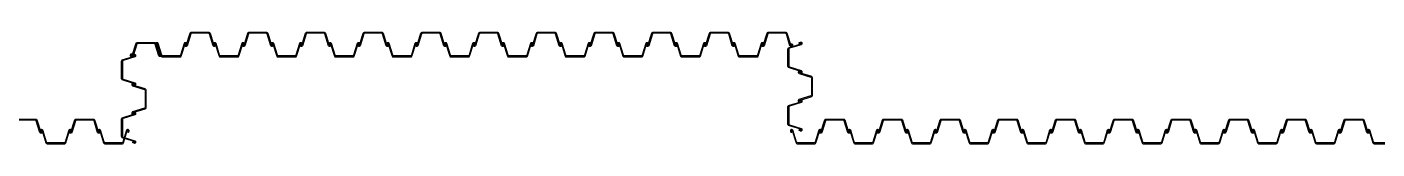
# Model space of a CAD drawing. Header units: millimetres. Extents: x -383953 to 676589, y -101685 to 196247.
# Drawn here: x 147900 to 166618, y 41900 to 43440 of the extents above; entities that cross this region are included whole.
import ezdxf

# ---------------------------------------------------------------- set-up
doc = ezdxf.new("R2010")
doc.units = ezdxf.units.MM
doc.layers.add('SHEET Pile', color=2, linetype='Continuous')

msp = doc.modelspace()

# ---------------------------------------------------------------- linework, layer by layer
at = {"layer": 'SHEET Pile'}
for points in [[(150479, 43254.3), (150429, 43417.5, 0.2992329), (150414.1, 43427.2), (150185.9, 43427.2, 0.2992329), (150171, 43417.5), (150120.8, 43254, -0.2992329), (150106.4, 43244.5), (150099, 43244.5, -0.5351003), (150085.2, 43264.9), (150090.9, 43281, -0.2992329), (150093.6, 43282.8), (150101, 43282.8, -0.5393699), (150103.7, 43278.6), (150096.3, 43261.4, 0.5393699), (150099, 43257.2), (150106.4, 43257.2, 0.2992329), (150109.1, 43259), (150162.6, 43430.2, -0.2992329), (150177.5, 43440), (150422.5, 43440, -0.2992329), (150437.4, 43430.2), (150490.9, 43259, 0.2992329), (150493.6, 43257.2), (150501, 43257.2, 0.5393699), (150503.7, 43261.4), (150496.3, 43278.6, -0.5393699), (150499, 43282.8), (150506.4, 43282.8, -0.2992329), (150509.1, 43281), (150514.8, 43264.9, -0.5351003), (150501, 43244.5), (150493.6, 43244.5, -0.2992329), (150479.2, 43254)], [(151279, 43254.3), (151229, 43417.5, 0.2992329), (151214.1, 43427.2), (150985.9, 43427.2, 0.2992329), (150971, 43417.5), (150920.8, 43254, -0.2992329), (150906.4, 43244.5), (150899, 43244.5, -0.5351003), (150885.2, 43264.9), (150890.9, 43281, -0.2992329), (150893.6, 43282.8), (150901, 43282.8, -0.5393699), (150903.7, 43278.6), (150896.3, 43261.4, 0.5393699), (150899, 43257.2), (150906.4, 43257.2, 0.2992329), (150909.1, 43259), (150962.6, 43430.2, -0.2992329), (150977.5, 43440), (151222.5, 43440, -0.2992329), (151237.4, 43430.2), (151290.9, 43259, 0.2992329), (151293.6, 43257.2), (151301, 43257.2, 0.5393699), (151303.7, 43261.4), (151296.3, 43278.6, -0.5393699), (151299, 43282.8), (151306.4, 43282.8, -0.2992329), (151309.1, 43281), (151314.8, 43264.9, -0.5351003), (151301, 43244.5), (151293.6, 43244.5, -0.2992329), (151279.2, 43254)], [(152079, 43254.3), (152029, 43417.5, 0.2992329), (152014.1, 43427.2), (151785.9, 43427.2, 0.2992329), (151771, 43417.5), (151720.8, 43254, -0.2992329), (151706.4, 43244.5), (151699, 43244.5, -0.5351003), (151685.2, 43264.9), (151690.9, 43281, -0.2992329), (151693.6, 43282.8), (151701, 43282.8, -0.5393699), (151703.7, 43278.6), (151696.3, 43261.4, 0.5393699), (151699, 43257.2), (151706.4, 43257.2, 0.2992329), (151709.1, 43259), (151762.6, 43430.2, -0.2992329), (151777.5, 43440), (152022.5, 43440, -0.2992329), (152037.4, 43430.2), (152090.9, 43259, 0.2992329), (152093.6, 43257.2), (152101, 43257.2, 0.5393699), (152103.7, 43261.4), (152096.3, 43278.6, -0.5393699), (152099, 43282.8), (152106.4, 43282.8, -0.2992329), (152109.1, 43281), (152114.8, 43264.9, -0.5351003), (152101, 43244.5), (152093.6, 43244.5, -0.2992329), (152079.2, 43254)], [(152879, 43254.3), (152829, 43417.5, 0.2992329), (152814.1, 43427.2), (152585.9, 43427.2, 0.2992329), (152571, 43417.5), (152520.8, 43254, -0.2992329), (152506.4, 43244.5), (152499, 43244.5, -0.5351003), (152485.2, 43264.9), (152490.9, 43281, -0.2992329), (152493.6, 43282.8), (152501, 43282.8, -0.5393699), (152503.7, 43278.6), (152496.3, 43261.4, 0.5393699), (152499, 43257.2), (152506.4, 43257.2, 0.2992329), (152509.1, 43259), (152562.6, 43430.2, -0.2992329), (152577.5, 43440), (152822.5, 43440, -0.2992329), (152837.4, 43430.2), (152890.9, 43259, 0.2992329), (152893.6, 43257.2), (152901, 43257.2, 0.5393699), (152903.7, 43261.4), (152896.3, 43278.6, -0.5393699), (152899, 43282.8), (152906.4, 43282.8, -0.2992329), (152909.1, 43281), (152914.8, 43264.9, -0.5351003), (152901, 43244.5), (152893.6, 43244.5, -0.2992329), (152879.2, 43254)], [(153679, 43254.3), (153629, 43417.5, 0.2992329), (153614.1, 43427.2), (153385.9, 43427.2, 0.2992329), (153371, 43417.5), (153320.8, 43254, -0.2992329), (153306.4, 43244.5), (153299, 43244.5, -0.5351003), (153285.2, 43264.9), (153290.9, 43281, -0.2992329), (153293.6, 43282.8), (153301, 43282.8, -0.5393699), (153303.7, 43278.6), (153296.3, 43261.4, 0.5393699), (153299, 43257.2), (153306.4, 43257.2, 0.2992329), (153309.1, 43259), (153362.6, 43430.2, -0.2992329), (153377.5, 43440), (153622.5, 43440, -0.2992329), (153637.4, 43430.2), (153690.9, 43259, 0.2992329), (153693.6, 43257.2), (153701, 43257.2, 0.5393699), (153703.7, 43261.4), (153696.3, 43278.6, -0.5393699), (153699, 43282.8), (153706.4, 43282.8, -0.2992329), (153709.1, 43281), (153714.8, 43264.9, -0.5351003), (153701, 43244.5), (153693.6, 43244.5, -0.2992329), (153679.2, 43254)], [(154479, 43254.3), (154429, 43417.5, 0.2992329), (154414.1, 43427.2), (154185.9, 43427.2, 0.2992329), (154171, 43417.5), (154120.8, 43254, -0.2992329), (154106.4, 43244.5), (154099, 43244.5, -0.5351003), (154085.2, 43264.9), (154090.9, 43281, -0.2992329), (154093.6, 43282.8), (154101, 43282.8, -0.5393699), (154103.7, 43278.6), (154096.3, 43261.4, 0.5393699), (154099, 43257.2), (154106.4, 43257.2, 0.2992329), (154109.1, 43259), (154162.6, 43430.2, -0.2992329), (154177.5, 43440), (154422.5, 43440, -0.2992329), (154437.4, 43430.2), (154490.9, 43259, 0.2992329), (154493.6, 43257.2), (154501, 43257.2, 0.5393699), (154503.7, 43261.4), (154496.3, 43278.6, -0.5393699), (154499, 43282.8), (154506.4, 43282.8, -0.2992329), (154509.1, 43281), (154514.8, 43264.9, -0.5351003), (154501, 43244.5), (154493.6, 43244.5, -0.2992329), (154479.2, 43254)], [(155279, 43254.3), (155229, 43417.5, 0.2992329), (155214.1, 43427.2), (154985.9, 43427.2, 0.2992329), (154971, 43417.5), (154920.8, 43254, -0.2992329), (154906.4, 43244.5), (154899, 43244.5, -0.5351003), (154885.2, 43264.9), (154890.9, 43281, -0.2992329), (154893.6, 43282.8), (154901, 43282.8, -0.5393699), (154903.7, 43278.6), (154896.3, 43261.4, 0.5393699), (154899, 43257.2), (154906.4, 43257.2, 0.2992329), (154909.1, 43259), (154962.6, 43430.2, -0.2992329), (154977.5, 43440), (155222.5, 43440, -0.2992329), (155237.4, 43430.2), (155290.9, 43259, 0.2992329), (155293.6, 43257.2), (155301, 43257.2, 0.5393699), (155303.7, 43261.4), (155296.3, 43278.6, -0.5393699), (155299, 43282.8), (155306.4, 43282.8, -0.2992329), (155309.1, 43281), (155314.8, 43264.9, -0.5351003), (155301, 43244.5), (155293.6, 43244.5, -0.2992329), (155279.2, 43254)], [(156079, 43254.3), (156029, 43417.5, 0.2992329), (156014.1, 43427.2), (155785.9, 43427.2, 0.2992329), (155771, 43417.5), (155720.8, 43254, -0.2992329), (155706.4, 43244.5), (155699, 43244.5, -0.5351003), (155685.2, 43264.9), (155690.9, 43281, -0.2992329), (155693.6, 43282.8), (155701, 43282.8, -0.5393699), (155703.7, 43278.6), (155696.3, 43261.4, 0.5393699), (155699, 43257.2), (155706.4, 43257.2, 0.2992329), (155709.1, 43259), (155762.6, 43430.2, -0.2992329), (155777.5, 43440), (156022.5, 43440, -0.2992329), (156037.4, 43430.2), (156090.9, 43259, 0.2992329), (156093.6, 43257.2), (156101, 43257.2, 0.5393699), (156103.7, 43261.4), (156096.3, 43278.6, -0.5393699), (156099, 43282.8), (156106.4, 43282.8, -0.2992329), (156109.1, 43281), (156114.8, 43264.9, -0.5351003), (156101, 43244.5), (156093.6, 43244.5, -0.2992329), (156079.2, 43254)], [(156879, 43254.3), (156829, 43417.5, 0.2992329), (156814.1, 43427.2), (156585.9, 43427.2, 0.2992329), (156571, 43417.5), (156520.8, 43254, -0.2992329), (156506.4, 43244.5), (156499, 43244.5, -0.5351003), (156485.2, 43264.9), (156490.9, 43281, -0.2992329), (156493.6, 43282.8), (156501, 43282.8, -0.5393699), (156503.7, 43278.6), (156496.3, 43261.4, 0.5393699), (156499, 43257.2), (156506.4, 43257.2, 0.2992329), (156509.1, 43259), (156562.6, 43430.2, -0.2992329), (156577.5, 43440), (156822.5, 43440, -0.2992329), (156837.4, 43430.2), (156890.9, 43259, 0.2992329), (156893.6, 43257.2), (156901, 43257.2, 0.5393699), (156903.7, 43261.4), (156896.3, 43278.6, -0.5393699), (156899, 43282.8), (156906.4, 43282.8, -0.2992329), (156909.1, 43281), (156914.8, 43264.9, -0.5351003), (156901, 43244.5), (156893.6, 43244.5, -0.2992329), (156879.2, 43254)], [(157679, 43254.3), (157629, 43417.5, 0.2992329), (157614.1, 43427.2), (157385.9, 43427.2, 0.2992329), (157371, 43417.5), (157320.8, 43254, -0.2992329), (157306.4, 43244.5), (157299, 43244.5, -0.5351003), (157285.2, 43264.9), (157290.9, 43281, -0.2992329), (157293.6, 43282.8), (157301, 43282.8, -0.5393699), (157303.7, 43278.6), (157296.3, 43261.4, 0.5393699), (157299, 43257.2), (157306.4, 43257.2, 0.2992329), (157309.1, 43259), (157362.6, 43430.2, -0.2992329), (157377.5, 43440), (157622.5, 43440, -0.2992329), (157637.4, 43430.2), (157690.9, 43259, 0.2992329), (157693.6, 43257.2), (157701, 43257.2, 0.5393699), (157703.7, 43261.4), (157696.3, 43278.6, -0.5393699), (157699, 43282.8), (157706.4, 43282.8, -0.2992329), (157709.1, 43281), (157714.8, 43264.9, -0.5351003), (157701, 43244.5), (157693.6, 43244.5, -0.2992329), (157679.2, 43254)], [(158479, 43254.3), (158429, 43417.5, 0.2992329), (158414.1, 43427.2), (158185.9, 43427.2, 0.2992329), (158171, 43417.5), (158120.8, 43254, -0.2992329), (158106.4, 43244.5), (158099, 43244.5, -0.5351003), (158085.2, 43264.9), (158090.9, 43281, -0.2992329), (158093.6, 43282.8), (158101, 43282.8, -0.5393699), (158103.7, 43278.6), (158096.3, 43261.4, 0.5393699), (158099, 43257.2), (158106.4, 43257.2, 0.2992329), (158109.1, 43259), (158162.6, 43430.2, -0.2992329), (158177.5, 43440), (158422.5, 43440, -0.2992329), (158437.4, 43430.2), (158490.9, 43259, 0.2992329), (158493.6, 43257.2), (158501, 43257.2, 0.5393699), (158503.7, 43261.4), (158496.3, 43278.6, -0.5393699), (158499, 43282.8), (158506.4, 43282.8, -0.2992329), (158509.1, 43281), (158514.8, 43264.9, -0.5351003), (158501, 43244.5), (158493.6, 43244.5, -0.2992329), (158479.2, 43254)], [(149729, 43114.3), (149679, 43277.5, 0.2992329), (149664.1, 43287.2), (149435.9, 43287.2, 0.2992329), (149421, 43277.5), (149370.8, 43114, -0.2992329), (149356.4, 43104.5), (149349, 43104.5, -0.5351003), (149335.2, 43124.9), (149340.9, 43141, -0.2992329), (149343.6, 43142.8), (149351, 43142.8, -0.5393699), (149353.7, 43138.6), (149346.3, 43121.4, 0.5393699), (149349, 43117.2), (149356.4, 43117.2, 0.2992329), (149359.1, 43119), (149412.6, 43290.2, -0.2992329), (149427.5, 43300), (149672.5, 43300, -0.2992329), (149687.4, 43290.2), (149740.9, 43119, 0.2992329), (149743.6, 43117.2), (149751, 43117.2, 0.5393699), (149753.7, 43121.4), (149746.3, 43138.6, -0.5393699), (149749, 43142.8), (149756.4, 43142.8, -0.2992329), (149759.1, 43141), (149764.8, 43124.9, -0.5351003), (149751, 43104.5), (149743.6, 43104.5, -0.2992329), (149729.2, 43114)], [(150079, 43285.7), (150029, 43122.5, -0.2992329), (150014.1, 43112.8), (149785.9, 43112.8, -0.2992329), (149771, 43122.5), (149720.8, 43286, 0.2992329), (149706.4, 43295.5), (149699, 43295.5, 0.5351003), (149685.2, 43275.1), (149690.9, 43259, 0.2992329), (149693.6, 43257.2), (149701, 43257.2, 0.5393699), (149703.7, 43261.4), (149696.3, 43278.6, -0.5393699), (149699, 43282.8), (149706.4, 43282.8, -0.2992329), (149709.1, 43281), (149762.6, 43109.8, 0.2992329), (149777.5, 43100), (150022.5, 43100, 0.2992329), (150037.4, 43109.8), (150090.9, 43281, -0.2992329), (150093.6, 43282.8), (150101, 43282.8, -0.5393699), (150103.7, 43278.6), (150096.3, 43261.4, 0.5393699), (150099, 43257.2), (150106.4, 43257.2, 0.2992329), (150109.1, 43259), (150114.8, 43275.1, 0.5351003), (150101, 43295.5), (150093.6, 43295.5, 0.2992329), (150079.2, 43286)], [(150879, 43285.7), (150829, 43122.5, -0.2992329), (150814.1, 43112.8), (150585.9, 43112.8, -0.2992329), (150571, 43122.5), (150520.8, 43286, 0.2992329), (150506.4, 43295.5), (150499, 43295.5, 0.5351003), (150485.2, 43275.1), (150490.9, 43259, 0.2992329), (150493.6, 43257.2), (150501, 43257.2, 0.5393699), (150503.7, 43261.4), (150496.3, 43278.6, -0.5393699), (150499, 43282.8), (150506.4, 43282.8, -0.2992329), (150509.1, 43281), (150562.6, 43109.8, 0.2992329), (150577.5, 43100), (150822.5, 43100, 0.2992329), (150837.4, 43109.8), (150890.9, 43281, -0.2992329), (150893.6, 43282.8), (150901, 43282.8, -0.5393699), (150903.7, 43278.6), (150896.3, 43261.4, 0.5393699), (150899, 43257.2), (150906.4, 43257.2, 0.2992329), (150909.1, 43259), (150914.8, 43275.1, 0.5351003), (150901, 43295.5), (150893.6, 43295.5, 0.2992329), (150879.2, 43286)], [(151679, 43285.7), (151629, 43122.5, -0.2992329), (151614.1, 43112.8), (151385.9, 43112.8, -0.2992329), (151371, 43122.5), (151320.8, 43286, 0.2992329), (151306.4, 43295.5), (151299, 43295.5, 0.5351003), (151285.2, 43275.1), (151290.9, 43259, 0.2992329), (151293.6, 43257.2), (151301, 43257.2, 0.5393699), (151303.7, 43261.4), (151296.3, 43278.6, -0.5393699), (151299, 43282.8), (151306.4, 43282.8, -0.2992329), (151309.1, 43281), (151362.6, 43109.8, 0.2992329), (151377.5, 43100), (151622.5, 43100, 0.2992329), (151637.4, 43109.8), (151690.9, 43281, -0.2992329), (151693.6, 43282.8), (151701, 43282.8, -0.5393699), (151703.7, 43278.6), (151696.3, 43261.4, 0.5393699), (151699, 43257.2), (151706.4, 43257.2, 0.2992329), (151709.1, 43259), (151714.8, 43275.1, 0.5351003), (151701, 43295.5), (151693.6, 43295.5, 0.2992329), (151679.2, 43286)], [(152479, 43285.7), (152429, 43122.5, -0.2992329), (152414.1, 43112.8), (152185.9, 43112.8, -0.2992329), (152171, 43122.5), (152120.8, 43286, 0.2992329), (152106.4, 43295.5), (152099, 43295.5, 0.5351003), (152085.2, 43275.1), (152090.9, 43259, 0.2992329), (152093.6, 43257.2), (152101, 43257.2, 0.5393699), (152103.7, 43261.4), (152096.3, 43278.6, -0.5393699), (152099, 43282.8), (152106.4, 43282.8, -0.2992329), (152109.1, 43281), (152162.6, 43109.8, 0.2992329), (152177.5, 43100), (152422.5, 43100, 0.2992329), (152437.4, 43109.8), (152490.9, 43281, -0.2992329), (152493.6, 43282.8), (152501, 43282.8, -0.5393699), (152503.7, 43278.6), (152496.3, 43261.4, 0.5393699), (152499, 43257.2), (152506.4, 43257.2, 0.2992329), (152509.1, 43259), (152514.8, 43275.1, 0.5351003), (152501, 43295.5), (152493.6, 43295.5, 0.2992329), (152479.2, 43286)], [(153279, 43285.7), (153229, 43122.5, -0.2992329), (153214.1, 43112.8), (152985.9, 43112.8, -0.2992329), (152971, 43122.5), (152920.8, 43286, 0.2992329), (152906.4, 43295.5), (152899, 43295.5, 0.5351003), (152885.2, 43275.1), (152890.9, 43259, 0.2992329), (152893.6, 43257.2), (152901, 43257.2, 0.5393699), (152903.7, 43261.4), (152896.3, 43278.6, -0.5393699), (152899, 43282.8), (152906.4, 43282.8, -0.2992329), (152909.1, 43281), (152962.6, 43109.8, 0.2992329), (152977.5, 43100), (153222.5, 43100, 0.2992329), (153237.4, 43109.8), (153290.9, 43281, -0.2992329), (153293.6, 43282.8), (153301, 43282.8, -0.5393699), (153303.7, 43278.6), (153296.3, 43261.4, 0.5393699), (153299, 43257.2), (153306.4, 43257.2, 0.2992329), (153309.1, 43259), (153314.8, 43275.1, 0.5351003), (153301, 43295.5), (153293.6, 43295.5, 0.2992329), (153279.2, 43286)], [(154079, 43285.7), (154029, 43122.5, -0.2992329), (154014.1, 43112.8), (153785.9, 43112.8, -0.2992329), (153771, 43122.5), (153720.8, 43286, 0.2992329), (153706.4, 43295.5), (153699, 43295.5, 0.5351003), (153685.2, 43275.1), (153690.9, 43259, 0.2992329), (153693.6, 43257.2), (153701, 43257.2, 0.5393699), (153703.7, 43261.4), (153696.3, 43278.6, -0.5393699), (153699, 43282.8), (153706.4, 43282.8, -0.2992329), (153709.1, 43281), (153762.6, 43109.8, 0.2992329), (153777.5, 43100), (154022.5, 43100, 0.2992329), (154037.4, 43109.8), (154090.9, 43281, -0.2992329), (154093.6, 43282.8), (154101, 43282.8, -0.5393699), (154103.7, 43278.6), (154096.3, 43261.4, 0.5393699), (154099, 43257.2), (154106.4, 43257.2, 0.2992329), (154109.1, 43259), (154114.8, 43275.1, 0.5351003), (154101, 43295.5), (154093.6, 43295.5, 0.2992329), (154079.2, 43286)], [(154879, 43285.7), (154829, 43122.5, -0.2992329), (154814.1, 43112.8), (154585.9, 43112.8, -0.2992329), (154571, 43122.5), (154520.8, 43286, 0.2992329), (154506.4, 43295.5), (154499, 43295.5, 0.5351003), (154485.2, 43275.1), (154490.9, 43259, 0.2992329), (154493.6, 43257.2), (154501, 43257.2, 0.5393699), (154503.7, 43261.4), (154496.3, 43278.6, -0.5393699), (154499, 43282.8), (154506.4, 43282.8, -0.2992329), (154509.1, 43281), (154562.6, 43109.8, 0.2992329), (154577.5, 43100), (154822.5, 43100, 0.2992329), (154837.4, 43109.8), (154890.9, 43281, -0.2992329), (154893.6, 43282.8), (154901, 43282.8, -0.5393699), (154903.7, 43278.6), (154896.3, 43261.4, 0.5393699), (154899, 43257.2), (154906.4, 43257.2, 0.2992329), (154909.1, 43259), (154914.8, 43275.1, 0.5351003), (154901, 43295.5), (154893.6, 43295.5, 0.2992329), (154879.2, 43286)], [(155679, 43285.7), (155629, 43122.5, -0.2992329), (155614.1, 43112.8), (155385.9, 43112.8, -0.2992329), (155371, 43122.5), (155320.8, 43286, 0.2992329), (155306.4, 43295.5), (155299, 43295.5, 0.5351003), (155285.2, 43275.1), (155290.9, 43259, 0.2992329), (155293.6, 43257.2), (155301, 43257.2, 0.5393699), (155303.7, 43261.4), (155296.3, 43278.6, -0.5393699), (155299, 43282.8), (155306.4, 43282.8, -0.2992329), (155309.1, 43281), (155362.6, 43109.8, 0.2992329), (155377.5, 43100), (155622.5, 43100, 0.2992329), (155637.4, 43109.8), (155690.9, 43281, -0.2992329), (155693.6, 43282.8), (155701, 43282.8, -0.5393699), (155703.7, 43278.6), (155696.3, 43261.4, 0.5393699), (155699, 43257.2), (155706.4, 43257.2, 0.2992329), (155709.1, 43259), (155714.8, 43275.1, 0.5351003), (155701, 43295.5), (155693.6, 43295.5, 0.2992329), (155679.2, 43286)], [(156479, 43285.7), (156429, 43122.5, -0.2992329), (156414.1, 43112.8), (156185.9, 43112.8, -0.2992329), (156171, 43122.5), (156120.8, 43286, 0.2992329), (156106.4, 43295.5), (156099, 43295.5, 0.5351003), (156085.2, 43275.1), (156090.9, 43259, 0.2992329), (156093.6, 43257.2), (156101, 43257.2, 0.5393699), (156103.7, 43261.4), (156096.3, 43278.6, -0.5393699), (156099, 43282.8), (156106.4, 43282.8, -0.2992329), (156109.1, 43281), (156162.6, 43109.8, 0.2992329), (156177.5, 43100), (156422.5, 43100, 0.2992329), (156437.4, 43109.8), (156490.9, 43281, -0.2992329), (156493.6, 43282.8), (156501, 43282.8, -0.5393699), (156503.7, 43278.6), (156496.3, 43261.4, 0.5393699), (156499, 43257.2), (156506.4, 43257.2, 0.2992329), (156509.1, 43259), (156514.8, 43275.1, 0.5351003), (156501, 43295.5), (156493.6, 43295.5, 0.2992329), (156479.2, 43286)], [(157279, 43285.7), (157229, 43122.5, -0.2992329), (157214.1, 43112.8), (156985.9, 43112.8, -0.2992329), (156971, 43122.5), (156920.8, 43286, 0.2992329), (156906.4, 43295.5), (156899, 43295.5, 0.5351003), (156885.2, 43275.1), (156890.9, 43259, 0.2992329), (156893.6, 43257.2), (156901, 43257.2, 0.5393699), (156903.7, 43261.4), (156896.3, 43278.6, -0.5393699), (156899, 43282.8), (156906.4, 43282.8, -0.2992329), (156909.1, 43281), (156962.6, 43109.8, 0.2992329), (156977.5, 43100), (157222.5, 43100, 0.2992329), (157237.4, 43109.8), (157290.9, 43281, -0.2992329), (157293.6, 43282.8), (157301, 43282.8, -0.5393699), (157303.7, 43278.6), (157296.3, 43261.4, 0.5393699), (157299, 43257.2), (157306.4, 43257.2, 0.2992329), (157309.1, 43259), (157314.8, 43275.1, 0.5351003), (157301, 43295.5), (157293.6, 43295.5, 0.2992329), (157279.2, 43286)], [(158079, 43285.7), (158029, 43122.5, -0.2992329), (158014.1, 43112.8), (157785.9, 43112.8, -0.2992329), (157771, 43122.5), (157720.8, 43286, 0.2992329), (157706.4, 43295.5), (157699, 43295.5, 0.5351003), (157685.2, 43275.1), (157690.9, 43259, 0.2992329), (157693.6, 43257.2), (157701, 43257.2, 0.5393699), (157703.7, 43261.4), (157696.3, 43278.6, -0.5393699), (157699, 43282.8), (157706.4, 43282.8, -0.2992329), (157709.1, 43281), (157762.6, 43109.8, 0.2992329), (157777.5, 43100), (158022.5, 43100, 0.2992329), (158037.4, 43109.8), (158090.9, 43281, -0.2992329), (158093.6, 43282.8), (158101, 43282.8, -0.5393699), (158103.7, 43278.6), (158096.3, 43261.4, 0.5393699), (158099, 43257.2), (158106.4, 43257.2, 0.2992329), (158109.1, 43259), (158114.8, 43275.1, 0.5351003), (158101, 43295.5), (158093.6, 43295.5, 0.2992329), (158079.2, 43286)], [(158635.7, 43269), (158472.5, 43218.9, 0.2992329), (158462.8, 43204), (158462.8, 42975.8, 0.2992329), (158472.5, 42960.9), (158636, 42910.7, -0.2992329), (158645.5, 42896.3), (158645.5, 42888.9, -0.5351003), (158625.1, 42875.1), (158609, 42880.8, -0.2992329), (158607.2, 42883.5), (158607.2, 42891, -0.5393699), (158611.4, 42893.7), (158628.6, 42886.2, 0.5393699), (158632.8, 42888.9), (158632.8, 42896.3, 0.2992329), (158631, 42899), (158459.8, 42952.5, -0.2992329), (158450, 42967.4), (158450, 43212.4, -0.2992329), (158459.8, 43227.3), (158631, 43280.8, 0.2992329), (158632.8, 43283.5), (158632.8, 43291, 0.5393699), (158628.6, 43293.7), (158611.4, 43286.2, -0.5393699), (158607.2, 43288.9), (158607.2, 43296.3, -0.2992329), (158609, 43299), (158625.1, 43304.7, -0.5351003), (158645.5, 43291), (158645.5, 43283.5, -0.2992329), (158636, 43269.1)], [(149395.7, 43099), (149232.5, 43048.9, 0.2992329), (149222.8, 43034), (149222.8, 42805.8, 0.2992329), (149232.5, 42790.9), (149396, 42740.7, -0.2992329), (149405.5, 42726.3), (149405.5, 42718.9, -0.5351003), (149385.1, 42705.1), (149369, 42710.8, -0.2992329), (149367.2, 42713.5), (149367.2, 42721, -0.5393699), (149371.4, 42723.7), (149388.6, 42716.2, 0.5393699), (149392.8, 42718.9), (149392.8, 42726.3, 0.2992329), (149391, 42729), (149219.8, 42782.5, -0.2992329), (149210, 42797.4), (149210, 43042.4, -0.2992329), (149219.8, 43057.3), (149391, 43110.8, 0.2992329), (149392.8, 43113.5), (149392.8, 43121, 0.5393699), (149388.6, 43123.7), (149371.4, 43116.2, -0.5393699), (149367.2, 43118.9), (149367.2, 43126.3, -0.2992329), (149369, 43129), (149385.1, 43134.7, -0.5351003), (149405.5, 43121), (149405.5, 43113.5, -0.2992329), (149396, 43099.1)], [(158604.3, 42869), (158767.5, 42818.9, -0.2992329), (158777.2, 42804), (158777.2, 42575.8, -0.2992329), (158767.5, 42560.9), (158604, 42510.7, 0.2992329), (158594.5, 42496.3), (158594.5, 42488.9, 0.5351003), (158614.9, 42475.1), (158631, 42480.8, 0.2992329), (158632.8, 42483.5), (158632.8, 42491, 0.5393699), (158628.6, 42493.7), (158611.4, 42486.2, -0.5393699), (158607.2, 42488.9), (158607.2, 42496.3, -0.2992329), (158609, 42499), (158780.2, 42552.5, 0.2992329), (158790, 42567.4), (158790, 42812.4, 0.2992329), (158780.2, 42827.3), (158609, 42880.8, -0.2992329), (158607.2, 42883.5), (158607.2, 42891, -0.5393699), (158611.4, 42893.7), (158628.6, 42886.2, 0.5393699), (158632.8, 42888.9), (158632.8, 42896.3, 0.2992329), (158631, 42899), (158614.9, 42904.7, 0.5351003), (158594.5, 42891), (158594.5, 42883.5, 0.2992329), (158604, 42869.1)], [(149364.3, 42699), (149527.5, 42648.9, -0.2992329), (149537.2, 42634), (149537.2, 42405.8, -0.2992329), (149527.5, 42390.9), (149364, 42340.7, 0.2992329), (149354.5, 42326.3), (149354.5, 42318.9, 0.5351003), (149374.9, 42305.1), (149391, 42310.8, 0.2992329), (149392.8, 42313.5), (149392.8, 42321, 0.5393699), (149388.6, 42323.7), (149371.4, 42316.2, -0.5393699), (149367.2, 42318.9), (149367.2, 42326.3, -0.2992329), (149369, 42329), (149540.2, 42382.5, 0.2992329), (149550, 42397.4), (149550, 42642.4, 0.2992329), (149540.2, 42657.3), (149369, 42710.8, -0.2992329), (149367.2, 42713.5), (149367.2, 42721, -0.5393699), (149371.4, 42723.7), (149388.6, 42716.2, 0.5393699), (149392.8, 42718.9), (149392.8, 42726.3, 0.2992329), (149391, 42729), (149374.9, 42734.7, 0.5351003), (149354.5, 42721), (149354.5, 42713.5, 0.2992329), (149364, 42699.1)], [(158635.7, 42469), (158472.5, 42418.9, 0.2992329), (158462.8, 42404), (158462.8, 42175.8, 0.2992329), (158472.5, 42160.9), (158636, 42110.7, -0.2992329), (158645.5, 42096.3), (158645.5, 42088.9, -0.5351003), (158625.1, 42075.1), (158609, 42080.8, -0.2992329), (158607.2, 42083.5), (158607.2, 42091, -0.5393699), (158611.4, 42093.7), (158628.6, 42086.2, 0.5393699), (158632.8, 42088.9), (158632.8, 42096.3, 0.2992329), (158631, 42099), (158459.8, 42152.5, -0.2992329), (158450, 42167.4), (158450, 42412.4, -0.2992329), (158459.8, 42427.3), (158631, 42480.8, 0.2992329), (158632.8, 42483.5), (158632.8, 42491, 0.5393699), (158628.6, 42493.7), (158611.4, 42486.2, -0.5393699), (158607.2, 42488.9), (158607.2, 42496.3, -0.2992329), (158609, 42499), (158625.1, 42504.7, -0.5351003), (158645.5, 42491), (158645.5, 42483.5, -0.2992329), (158636, 42469.1)], [(149395.7, 42299), (149232.5, 42248.9, 0.2992329), (149222.8, 42234), (149222.8, 42005.8, 0.2992329), (149232.5, 41990.9), (149396, 41940.7, -0.2992329), (149405.5, 41926.3), (149405.5, 41918.9, -0.5351003), (149385.1, 41905.1), (149369, 41910.8, -0.2992329), (149367.2, 41913.5), (149367.2, 41921, -0.5393699), (149371.4, 41923.7), (149388.6, 41916.2, 0.5393699), (149392.8, 41918.9), (149392.8, 41926.3, 0.2992329), (149391, 41929), (149219.8, 41982.5, -0.2992329), (149210, 41997.4), (149210, 42242.4, -0.2992329), (149219.8, 42257.3), (149391, 42310.8, 0.2992329), (149392.8, 42313.5), (149392.8, 42321, 0.5393699), (149388.6, 42323.7), (149371.4, 42316.2, -0.5393699), (149367.2, 42318.9), (149367.2, 42326.3, -0.2992329), (149369, 42329), (149385.1, 42334.7, -0.5351003), (149405.5, 42321), (149405.5, 42313.5, -0.2992329), (149396, 42299.1)], [(147777.5, 42239.8), (148022.5, 42239.8, -0.2992329), (148037.4, 42230.1), (148090.9, 42058.9, 0.2992329), (148093.6, 42057.1), (148101, 42057.1, 0.5393699), (148103.7, 42061.2), (148096.3, 42078.5, -0.5393699), (148099, 42082.6), (148106.4, 42082.6, -0.2992329), (148109.1, 42080.8), (148114.8, 42064.8, -0.5351003), (148101, 42044.3), (148093.6, 42044.3, -0.2992329), (148079.2, 42053.8)], [(148079, 42054.1), (148029, 42217.3, 0.2992329), (148014.1, 42227.1), (147785.9, 42227.1, 0.2992329)], [(148879, 42054.1), (148829, 42217.3, 0.2992329), (148814.1, 42227.1), (148585.9, 42227.1, 0.2992329), (148571, 42217.3), (148520.8, 42053.8, -0.2992329), (148506.4, 42044.3), (148499, 42044.3, -0.5351003), (148485.2, 42064.8), (148490.9, 42080.8, -0.2992329), (148493.6, 42082.6), (148501, 42082.6, -0.5393699), (148503.7, 42078.5), (148496.3, 42061.2, 0.5393699), (148499, 42057.1), (148506.4, 42057.1, 0.2992329), (148509.1, 42058.9), (148562.6, 42230.1, -0.2992329), (148577.5, 42239.8), (148822.5, 42239.8, -0.2992329), (148837.4, 42230.1), (148890.9, 42058.9, 0.2992329), (148893.6, 42057.1), (148901, 42057.1, 0.5393699), (148903.7, 42061.2), (148896.3, 42078.5, -0.5393699), (148899, 42082.6), (148906.4, 42082.6, -0.2992329), (148909.1, 42080.8), (148914.8, 42064.8, -0.5351003), (148901, 42044.3), (148893.6, 42044.3, -0.2992329), (148879.2, 42053.8)], [(159279, 42054.1), (159229, 42217.3, 0.2992329), (159214.1, 42227.1), (158985.9, 42227.1, 0.2992329), (158971, 42217.3), (158920.8, 42053.8, -0.2992329), (158906.4, 42044.3), (158899, 42044.3, -0.5351003), (158885.2, 42064.8), (158890.9, 42080.8, -0.2992329), (158893.6, 42082.6), (158901, 42082.6, -0.5393699), (158903.7, 42078.5), (158896.3, 42061.2, 0.5393699), (158899, 42057.1), (158906.4, 42057.1, 0.2992329), (158909.1, 42058.9), (158962.6, 42230.1, -0.2992329), (158977.5, 42239.8), (159222.5, 42239.8, -0.2992329), (159237.4, 42230.1), (159290.9, 42058.9, 0.2992329), (159293.6, 42057.1), (159301, 42057.1, 0.5393699), (159303.7, 42061.2), (159296.3, 42078.5, -0.5393699), (159299, 42082.6), (159306.4, 42082.6, -0.2992329), (159309.1, 42080.8), (159314.8, 42064.8, -0.5351003), (159301, 42044.3), (159293.6, 42044.3, -0.2992329), (159279.2, 42053.8)], [(160079, 42054.1), (160029, 42217.3, 0.2992329), (160014.1, 42227.1), (159785.9, 42227.1, 0.2992329), (159771, 42217.3), (159720.8, 42053.8, -0.2992329), (159706.4, 42044.3), (159699, 42044.3, -0.5351003), (159685.2, 42064.8), (159690.9, 42080.8, -0.2992329), (159693.6, 42082.6), (159701, 42082.6, -0.5393699), (159703.7, 42078.5), (159696.3, 42061.2, 0.5393699), (159699, 42057.1), (159706.4, 42057.1, 0.2992329), (159709.1, 42058.9), (159762.6, 42230.1, -0.2992329), (159777.5, 42239.8), (160022.5, 42239.8, -0.2992329), (160037.4, 42230.1), (160090.9, 42058.9, 0.2992329), (160093.6, 42057.1), (160101, 42057.1, 0.5393699), (160103.7, 42061.2), (160096.3, 42078.5, -0.5393699), (160099, 42082.6), (160106.4, 42082.6, -0.2992329), (160109.1, 42080.8), (160114.8, 42064.8, -0.5351003), (160101, 42044.3), (160093.6, 42044.3, -0.2992329), (160079.2, 42053.8)], [(160879, 42054.1), (160829, 42217.3, 0.2992329), (160814.1, 42227.1), (160585.9, 42227.1, 0.2992329), (160571, 42217.3), (160520.8, 42053.8, -0.2992329), (160506.4, 42044.3), (160499, 42044.3, -0.5351003), (160485.2, 42064.8), (160490.9, 42080.8, -0.2992329), (160493.6, 42082.6), (160501, 42082.6, -0.5393699), (160503.7, 42078.5), (160496.3, 42061.2, 0.5393699), (160499, 42057.1), (160506.4, 42057.1, 0.2992329), (160509.1, 42058.9), (160562.6, 42230.1, -0.2992329), (160577.5, 42239.8), (160822.5, 42239.8, -0.2992329), (160837.4, 42230.1), (160890.9, 42058.9, 0.2992329), (160893.6, 42057.1), (160901, 42057.1, 0.5393699), (160903.7, 42061.2), (160896.3, 42078.5, -0.5393699), (160899, 42082.6), (160906.4, 42082.6, -0.2992329), (160909.1, 42080.8), (160914.8, 42064.8, -0.5351003), (160901, 42044.3), (160893.6, 42044.3, -0.2992329), (160879.2, 42053.8)], [(161679, 42054.1), (161629, 42217.3, 0.2992329), (161614.1, 42227.1), (161385.9, 42227.1, 0.2992329), (161371, 42217.3), (161320.8, 42053.8, -0.2992329), (161306.4, 42044.3), (161299, 42044.3, -0.5351003), (161285.2, 42064.8), (161290.9, 42080.8, -0.2992329), (161293.6, 42082.6), (161301, 42082.6, -0.5393699), (161303.7, 42078.5), (161296.3, 42061.2, 0.5393699), (161299, 42057.1), (161306.4, 42057.1, 0.2992329), (161309.1, 42058.9), (161362.6, 42230.1, -0.2992329), (161377.5, 42239.8), (161622.5, 42239.8, -0.2992329), (161637.4, 42230.1), (161690.9, 42058.9, 0.2992329), (161693.6, 42057.1), (161701, 42057.1, 0.5393699), (161703.7, 42061.2), (161696.3, 42078.5, -0.5393699), (161699, 42082.6), (161706.4, 42082.6, -0.2992329), (161709.1, 42080.8), (161714.8, 42064.8, -0.5351003), (161701, 42044.3), (161693.6, 42044.3, -0.2992329), (161679.2, 42053.8)], [(162479, 42054.1), (162429, 42217.3, 0.2992329), (162414.1, 42227.1), (162185.9, 42227.1, 0.2992329), (162171, 42217.3), (162120.8, 42053.8, -0.2992329), (162106.4, 42044.3), (162099, 42044.3, -0.5351003), (162085.2, 42064.8), (162090.9, 42080.8, -0.2992329), (162093.6, 42082.6), (162101, 42082.6, -0.5393699), (162103.7, 42078.5), (162096.3, 42061.2, 0.5393699), (162099, 42057.1), (162106.4, 42057.1, 0.2992329), (162109.1, 42058.9), (162162.6, 42230.1, -0.2992329), (162177.5, 42239.8), (162422.5, 42239.8, -0.2992329), (162437.4, 42230.1), (162490.9, 42058.9, 0.2992329), (162493.6, 42057.1), (162501, 42057.1, 0.5393699), (162503.7, 42061.2), (162496.3, 42078.5, -0.5393699), (162499, 42082.6), (162506.4, 42082.6, -0.2992329), (162509.1, 42080.8), (162514.8, 42064.8, -0.5351003), (162501, 42044.3), (162493.6, 42044.3, -0.2992329), (162479.2, 42053.8)], [(163279, 42054.1), (163229, 42217.3, 0.2992329), (163214.1, 42227.1), (162985.9, 42227.1, 0.2992329), (162971, 42217.3), (162920.8, 42053.8, -0.2992329), (162906.4, 42044.3), (162899, 42044.3, -0.5351003), (162885.2, 42064.8), (162890.9, 42080.8, -0.2992329), (162893.6, 42082.6), (162901, 42082.6, -0.5393699), (162903.7, 42078.5), (162896.3, 42061.2, 0.5393699), (162899, 42057.1), (162906.4, 42057.1, 0.2992329), (162909.1, 42058.9), (162962.6, 42230.1, -0.2992329), (162977.5, 42239.8), (163222.5, 42239.8, -0.2992329), (163237.4, 42230.1), (163290.9, 42058.9, 0.2992329), (163293.6, 42057.1), (163301, 42057.1, 0.5393699), (163303.7, 42061.2), (163296.3, 42078.5, -0.5393699), (163299, 42082.6), (163306.4, 42082.6, -0.2992329), (163309.1, 42080.8), (163314.8, 42064.8, -0.5351003), (163301, 42044.3), (163293.6, 42044.3, -0.2992329), (163279.2, 42053.8)], [(164079, 42054.1), (164029, 42217.3, 0.2992329), (164014.1, 42227.1), (163785.9, 42227.1, 0.2992329), (163771, 42217.3), (163720.8, 42053.8, -0.2992329), (163706.4, 42044.3), (163699, 42044.3, -0.5351003), (163685.2, 42064.8), (163690.9, 42080.8, -0.2992329), (163693.6, 42082.6), (163701, 42082.6, -0.5393699), (163703.7, 42078.5), (163696.3, 42061.2, 0.5393699), (163699, 42057.1), (163706.4, 42057.1, 0.2992329), (163709.1, 42058.9), (163762.6, 42230.1, -0.2992329), (163777.5, 42239.8), (164022.5, 42239.8, -0.2992329), (164037.4, 42230.1), (164090.9, 42058.9, 0.2992329), (164093.6, 42057.1), (164101, 42057.1, 0.5393699), (164103.7, 42061.2), (164096.3, 42078.5, -0.5393699), (164099, 42082.6), (164106.4, 42082.6, -0.2992329), (164109.1, 42080.8), (164114.8, 42064.8, -0.5351003), (164101, 42044.3), (164093.6, 42044.3, -0.2992329), (164079.2, 42053.8)], [(164879, 42054.1), (164829, 42217.3, 0.2992329), (164814.1, 42227.1), (164585.9, 42227.1, 0.2992329), (164571, 42217.3), (164520.8, 42053.8, -0.2992329), (164506.4, 42044.3), (164499, 42044.3, -0.5351003), (164485.2, 42064.8), (164490.9, 42080.8, -0.2992329), (164493.6, 42082.6), (164501, 42082.6, -0.5393699), (164503.7, 42078.5), (164496.3, 42061.2, 0.5393699), (164499, 42057.1), (164506.4, 42057.1, 0.2992329), (164509.1, 42058.9), (164562.6, 42230.1, -0.2992329), (164577.5, 42239.8), (164822.5, 42239.8, -0.2992329), (164837.4, 42230.1), (164890.9, 42058.9, 0.2992329), (164893.6, 42057.1), (164901, 42057.1, 0.5393699), (164903.7, 42061.2), (164896.3, 42078.5, -0.5393699), (164899, 42082.6), (164906.4, 42082.6, -0.2992329), (164909.1, 42080.8), (164914.8, 42064.8, -0.5351003), (164901, 42044.3), (164893.6, 42044.3, -0.2992329), (164879.2, 42053.8)], [(165679, 42054.1), (165629, 42217.3, 0.2992329), (165614.1, 42227.1), (165385.9, 42227.1, 0.2992329), (165371, 42217.3), (165320.8, 42053.8, -0.2992329), (165306.4, 42044.3), (165299, 42044.3, -0.5351003), (165285.2, 42064.8), (165290.9, 42080.8, -0.2992329), (165293.6, 42082.6), (165301, 42082.6, -0.5393699), (165303.7, 42078.5), (165296.3, 42061.2, 0.5393699), (165299, 42057.1), (165306.4, 42057.1, 0.2992329), (165309.1, 42058.9), (165362.6, 42230.1, -0.2992329), (165377.5, 42239.8), (165622.5, 42239.8, -0.2992329), (165637.4, 42230.1), (165690.9, 42058.9, 0.2992329), (165693.6, 42057.1), (165701, 42057.1, 0.5393699), (165703.7, 42061.2), (165696.3, 42078.5, -0.5393699), (165699, 42082.6), (165706.4, 42082.6, -0.2992329), (165709.1, 42080.8), (165714.8, 42064.8, -0.5351003), (165701, 42044.3), (165693.6, 42044.3, -0.2992329), (165679.2, 42053.8)], [(166479, 42054.1), (166429, 42217.3, 0.2992329), (166414.1, 42227.1), (166185.9, 42227.1, 0.2992329), (166171, 42217.3), (166120.8, 42053.8, -0.2992329), (166106.4, 42044.3), (166099, 42044.3, -0.5351003), (166085.2, 42064.8), (166090.9, 42080.8, -0.2992329), (166093.6, 42082.6), (166101, 42082.6, -0.5393699), (166103.7, 42078.5), (166096.3, 42061.2, 0.5393699), (166099, 42057.1), (166106.4, 42057.1, 0.2992329), (166109.1, 42058.9), (166162.6, 42230.1, -0.2992329), (166177.5, 42239.8), (166422.5, 42239.8, -0.2992329), (166437.4, 42230.1), (166490.9, 42058.9, 0.2992329), (166493.6, 42057.1), (166501, 42057.1, 0.5393699), (166503.7, 42061.2), (166496.3, 42078.5, -0.5393699), (166499, 42082.6), (166506.4, 42082.6, -0.2992329), (166509.1, 42080.8), (166514.8, 42064.8, -0.5351003), (166501, 42044.3), (166493.6, 42044.3, -0.2992329), (166479.2, 42053.8)], [(148479, 42085.6), (148429, 41922.4, -0.2992329), (148414.1, 41912.6), (148185.9, 41912.6, -0.2992329), (148171, 41922.4), (148120.8, 42085.9, 0.2992329), (148106.4, 42095.4), (148099, 42095.4, 0.5351003), (148085.2, 42074.9), (148090.9, 42058.9, 0.2992329), (148093.6, 42057.1), (148101, 42057.1, 0.5393699), (148103.7, 42061.2), (148096.3, 42078.5, -0.5393699), (148099, 42082.6), (148106.4, 42082.6, -0.2992329), (148109.1, 42080.8), (148162.6, 41909.6, 0.2992329), (148177.5, 41899.8), (148422.5, 41899.8, 0.2992329), (148437.4, 41909.6), (148490.9, 42080.8, -0.2992329), (148493.6, 42082.6), (148501, 42082.6, -0.5393699), (148503.7, 42078.5), (148496.3, 42061.2, 0.5393699), (148499, 42057.1), (148506.4, 42057.1, 0.2992329), (148509.1, 42058.9), (148514.8, 42074.9, 0.5351003), (148501, 42095.4), (148493.6, 42095.4, 0.2992329), (148479.2, 42085.9)], [(149279, 42085.6), (149229, 41922.4, -0.2992329), (149214.1, 41912.6), (148985.9, 41912.6, -0.2992329), (148971, 41922.4), (148920.8, 42085.9, 0.2992329), (148906.4, 42095.4), (148899, 42095.4, 0.5351003), (148885.2, 42074.9), (148890.9, 42058.9, 0.2992329), (148893.6, 42057.1), (148901, 42057.1, 0.5393699), (148903.7, 42061.2), (148896.3, 42078.5, -0.5393699), (148899, 42082.6), (148906.4, 42082.6, -0.2992329), (148909.1, 42080.8), (148962.6, 41909.6, 0.2992329), (148977.5, 41899.8), (149222.5, 41899.8, 0.2992329), (149237.4, 41909.6), (149290.9, 42080.8, -0.2992329), (149293.6, 42082.6), (149301, 42082.6, -0.5393699), (149303.7, 42078.5), (149296.3, 42061.2, 0.5393699), (149299, 42057.1), (149306.4, 42057.1, 0.2992329), (149309.1, 42058.9), (149314.8, 42074.9, 0.5351003), (149301, 42095.4), (149293.6, 42095.4, 0.2992329), (149279.2, 42085.9)], [(158879, 42085.6), (158829, 41922.4, -0.2992329), (158814.1, 41912.6), (158585.9, 41912.6, -0.2992329), (158571, 41922.4), (158520.8, 42085.9, 0.2992329), (158506.4, 42095.4), (158499, 42095.4, 0.5351003), (158485.2, 42074.9), (158490.9, 42058.9, 0.2992329), (158493.6, 42057.1), (158501, 42057.1, 0.5393699), (158503.7, 42061.2), (158496.3, 42078.5, -0.5393699), (158499, 42082.6), (158506.4, 42082.6, -0.2992329), (158509.1, 42080.8), (158562.6, 41909.6, 0.2992329), (158577.5, 41899.8), (158822.5, 41899.8, 0.2992329), (158837.4, 41909.6), (158890.9, 42080.8, -0.2992329), (158893.6, 42082.6), (158901, 42082.6, -0.5393699), (158903.7, 42078.5), (158896.3, 42061.2, 0.5393699), (158899, 42057.1), (158906.4, 42057.1, 0.2992329), (158909.1, 42058.9), (158914.8, 42074.9, 0.5351003), (158901, 42095.4), (158893.6, 42095.4, 0.2992329), (158879.2, 42085.9)], [(159679, 42085.6), (159629, 41922.4, -0.2992329), (159614.1, 41912.6), (159385.9, 41912.6, -0.2992329), (159371, 41922.4), (159320.8, 42085.9, 0.2992329), (159306.4, 42095.4), (159299, 42095.4, 0.5351003), (159285.2, 42074.9), (159290.9, 42058.9, 0.2992329), (159293.6, 42057.1), (159301, 42057.1, 0.5393699), (159303.7, 42061.2), (159296.3, 42078.5, -0.5393699), (159299, 42082.6), (159306.4, 42082.6, -0.2992329), (159309.1, 42080.8), (159362.6, 41909.6, 0.2992329), (159377.5, 41899.8), (159622.5, 41899.8, 0.2992329), (159637.4, 41909.6), (159690.9, 42080.8, -0.2992329), (159693.6, 42082.6), (159701, 42082.6, -0.5393699), (159703.7, 42078.5), (159696.3, 42061.2, 0.5393699), (159699, 42057.1), (159706.4, 42057.1, 0.2992329), (159709.1, 42058.9), (159714.8, 42074.9, 0.5351003), (159701, 42095.4), (159693.6, 42095.4, 0.2992329), (159679.2, 42085.9)], [(160479, 42085.6), (160429, 41922.4, -0.2992329), (160414.1, 41912.6), (160185.9, 41912.6, -0.2992329), (160171, 41922.4), (160120.8, 42085.9, 0.2992329), (160106.4, 42095.4), (160099, 42095.4, 0.5351003), (160085.2, 42074.9), (160090.9, 42058.9, 0.2992329), (160093.6, 42057.1), (160101, 42057.1, 0.5393699), (160103.7, 42061.2), (160096.3, 42078.5, -0.5393699), (160099, 42082.6), (160106.4, 42082.6, -0.2992329), (160109.1, 42080.8), (160162.6, 41909.6, 0.2992329), (160177.5, 41899.8), (160422.5, 41899.8, 0.2992329), (160437.4, 41909.6), (160490.9, 42080.8, -0.2992329), (160493.6, 42082.6), (160501, 42082.6, -0.5393699), (160503.7, 42078.5), (160496.3, 42061.2, 0.5393699), (160499, 42057.1), (160506.4, 42057.1, 0.2992329), (160509.1, 42058.9), (160514.8, 42074.9, 0.5351003), (160501, 42095.4), (160493.6, 42095.4, 0.2992329), (160479.2, 42085.9)], [(161279, 42085.6), (161229, 41922.4, -0.2992329), (161214.1, 41912.6), (160985.9, 41912.6, -0.2992329), (160971, 41922.4), (160920.8, 42085.9, 0.2992329), (160906.4, 42095.4), (160899, 42095.4, 0.5351003), (160885.2, 42074.9), (160890.9, 42058.9, 0.2992329), (160893.6, 42057.1), (160901, 42057.1, 0.5393699), (160903.7, 42061.2), (160896.3, 42078.5, -0.5393699), (160899, 42082.6), (160906.4, 42082.6, -0.2992329), (160909.1, 42080.8), (160962.6, 41909.6, 0.2992329), (160977.5, 41899.8), (161222.5, 41899.8, 0.2992329), (161237.4, 41909.6), (161290.9, 42080.8, -0.2992329), (161293.6, 42082.6), (161301, 42082.6, -0.5393699), (161303.7, 42078.5), (161296.3, 42061.2, 0.5393699), (161299, 42057.1), (161306.4, 42057.1, 0.2992329), (161309.1, 42058.9), (161314.8, 42074.9, 0.5351003), (161301, 42095.4), (161293.6, 42095.4, 0.2992329), (161279.2, 42085.9)], [(162079, 42085.6), (162029, 41922.4, -0.2992329), (162014.1, 41912.6), (161785.9, 41912.6, -0.2992329), (161771, 41922.4), (161720.8, 42085.9, 0.2992329), (161706.4, 42095.4), (161699, 42095.4, 0.5351003), (161685.2, 42074.9), (161690.9, 42058.9, 0.2992329), (161693.6, 42057.1), (161701, 42057.1, 0.5393699), (161703.7, 42061.2), (161696.3, 42078.5, -0.5393699), (161699, 42082.6), (161706.4, 42082.6, -0.2992329), (161709.1, 42080.8), (161762.6, 41909.6, 0.2992329), (161777.5, 41899.8), (162022.5, 41899.8, 0.2992329), (162037.4, 41909.6), (162090.9, 42080.8, -0.2992329), (162093.6, 42082.6), (162101, 42082.6, -0.5393699), (162103.7, 42078.5), (162096.3, 42061.2, 0.5393699), (162099, 42057.1), (162106.4, 42057.1, 0.2992329), (162109.1, 42058.9), (162114.8, 42074.9, 0.5351003), (162101, 42095.4), (162093.6, 42095.4, 0.2992329), (162079.2, 42085.9)], [(162879, 42085.6), (162829, 41922.4, -0.2992329), (162814.1, 41912.6), (162585.9, 41912.6, -0.2992329), (162571, 41922.4), (162520.8, 42085.9, 0.2992329), (162506.4, 42095.4), (162499, 42095.4, 0.5351003), (162485.2, 42074.9), (162490.9, 42058.9, 0.2992329), (162493.6, 42057.1), (162501, 42057.1, 0.5393699), (162503.7, 42061.2), (162496.3, 42078.5, -0.5393699), (162499, 42082.6), (162506.4, 42082.6, -0.2992329), (162509.1, 42080.8), (162562.6, 41909.6, 0.2992329), (162577.5, 41899.8), (162822.5, 41899.8, 0.2992329), (162837.4, 41909.6), (162890.9, 42080.8, -0.2992329), (162893.6, 42082.6), (162901, 42082.6, -0.5393699), (162903.7, 42078.5), (162896.3, 42061.2, 0.5393699), (162899, 42057.1), (162906.4, 42057.1, 0.2992329), (162909.1, 42058.9), (162914.8, 42074.9, 0.5351003), (162901, 42095.4), (162893.6, 42095.4, 0.2992329), (162879.2, 42085.9)], [(163679, 42085.6), (163629, 41922.4, -0.2992329), (163614.1, 41912.6), (163385.9, 41912.6, -0.2992329), (163371, 41922.4), (163320.8, 42085.9, 0.2992329), (163306.4, 42095.4), (163299, 42095.4, 0.5351003), (163285.2, 42074.9), (163290.9, 42058.9, 0.2992329), (163293.6, 42057.1), (163301, 42057.1, 0.5393699), (163303.7, 42061.2), (163296.3, 42078.5, -0.5393699), (163299, 42082.6), (163306.4, 42082.6, -0.2992329), (163309.1, 42080.8), (163362.6, 41909.6, 0.2992329), (163377.5, 41899.8), (163622.5, 41899.8, 0.2992329), (163637.4, 41909.6), (163690.9, 42080.8, -0.2992329), (163693.6, 42082.6), (163701, 42082.6, -0.5393699), (163703.7, 42078.5), (163696.3, 42061.2, 0.5393699), (163699, 42057.1), (163706.4, 42057.1, 0.2992329), (163709.1, 42058.9), (163714.8, 42074.9, 0.5351003), (163701, 42095.4), (163693.6, 42095.4, 0.2992329), (163679.2, 42085.9)], [(164479, 42085.6), (164429, 41922.4, -0.2992329), (164414.1, 41912.6), (164185.9, 41912.6, -0.2992329), (164171, 41922.4), (164120.8, 42085.9, 0.2992329), (164106.4, 42095.4), (164099, 42095.4, 0.5351003), (164085.2, 42074.9), (164090.9, 42058.9, 0.2992329), (164093.6, 42057.1), (164101, 42057.1, 0.5393699), (164103.7, 42061.2), (164096.3, 42078.5, -0.5393699), (164099, 42082.6), (164106.4, 42082.6, -0.2992329), (164109.1, 42080.8), (164162.6, 41909.6, 0.2992329), (164177.5, 41899.8), (164422.5, 41899.8, 0.2992329), (164437.4, 41909.6), (164490.9, 42080.8, -0.2992329), (164493.6, 42082.6), (164501, 42082.6, -0.5393699), (164503.7, 42078.5), (164496.3, 42061.2, 0.5393699), (164499, 42057.1), (164506.4, 42057.1, 0.2992329), (164509.1, 42058.9), (164514.8, 42074.9, 0.5351003), (164501, 42095.4), (164493.6, 42095.4, 0.2992329), (164479.2, 42085.9)], [(165279, 42085.6), (165229, 41922.4, -0.2992329), (165214.1, 41912.6), (164985.9, 41912.6, -0.2992329), (164971, 41922.4), (164920.8, 42085.9, 0.2992329), (164906.4, 42095.4), (164899, 42095.4, 0.5351003), (164885.2, 42074.9), (164890.9, 42058.9, 0.2992329), (164893.6, 42057.1), (164901, 42057.1, 0.5393699), (164903.7, 42061.2), (164896.3, 42078.5, -0.5393699), (164899, 42082.6), (164906.4, 42082.6, -0.2992329), (164909.1, 42080.8), (164962.6, 41909.6, 0.2992329), (164977.5, 41899.8), (165222.5, 41899.8, 0.2992329), (165237.4, 41909.6), (165290.9, 42080.8, -0.2992329), (165293.6, 42082.6), (165301, 42082.6, -0.5393699), (165303.7, 42078.5), (165296.3, 42061.2, 0.5393699), (165299, 42057.1), (165306.4, 42057.1, 0.2992329), (165309.1, 42058.9), (165314.8, 42074.9, 0.5351003), (165301, 42095.4), (165293.6, 42095.4, 0.2992329), (165279.2, 42085.9)], [(166079, 42085.6), (166029, 41922.4, -0.2992329), (166014.1, 41912.6), (165785.9, 41912.6, -0.2992329), (165771, 41922.4), (165720.8, 42085.9, 0.2992329), (165706.4, 42095.4), (165699, 42095.4, 0.5351003), (165685.2, 42074.9), (165690.9, 42058.9, 0.2992329), (165693.6, 42057.1), (165701, 42057.1, 0.5393699), (165703.7, 42061.2), (165696.3, 42078.5, -0.5393699), (165699, 42082.6), (165706.4, 42082.6, -0.2992329), (165709.1, 42080.8), (165762.6, 41909.6, 0.2992329), (165777.5, 41899.8), (166022.5, 41899.8, 0.2992329), (166037.4, 41909.6), (166090.9, 42080.8, -0.2992329), (166093.6, 42082.6), (166101, 42082.6, -0.5393699), (166103.7, 42078.5), (166096.3, 42061.2, 0.5393699), (166099, 42057.1), (166106.4, 42057.1, 0.2992329), (166109.1, 42058.9), (166114.8, 42074.9, 0.5351003), (166101, 42095.4), (166093.6, 42095.4, 0.2992329), (166079.2, 42085.9)], [(166814.1, 41912.6), (166585.9, 41912.6, -0.2992329), (166571, 41922.4), (166520.8, 42085.9, 0.2992329), (166506.4, 42095.4), (166499, 42095.4, 0.5351003), (166485.2, 42074.9), (166490.9, 42058.9, 0.2992329), (166493.6, 42057.1), (166501, 42057.1, 0.5393699), (166503.7, 42061.2), (166496.3, 42078.5, -0.5393699), (166499, 42082.6), (166506.4, 42082.6, -0.2992329), (166509.1, 42080.8), (166562.6, 41909.6, 0.2992329), (166577.5, 41899.8), (166822.5, 41899.8, 0.2992329)]]:
    msp.add_lwpolyline(points, format="xyb", dxfattribs=at)

doc.saveas('drawing.dxf')
